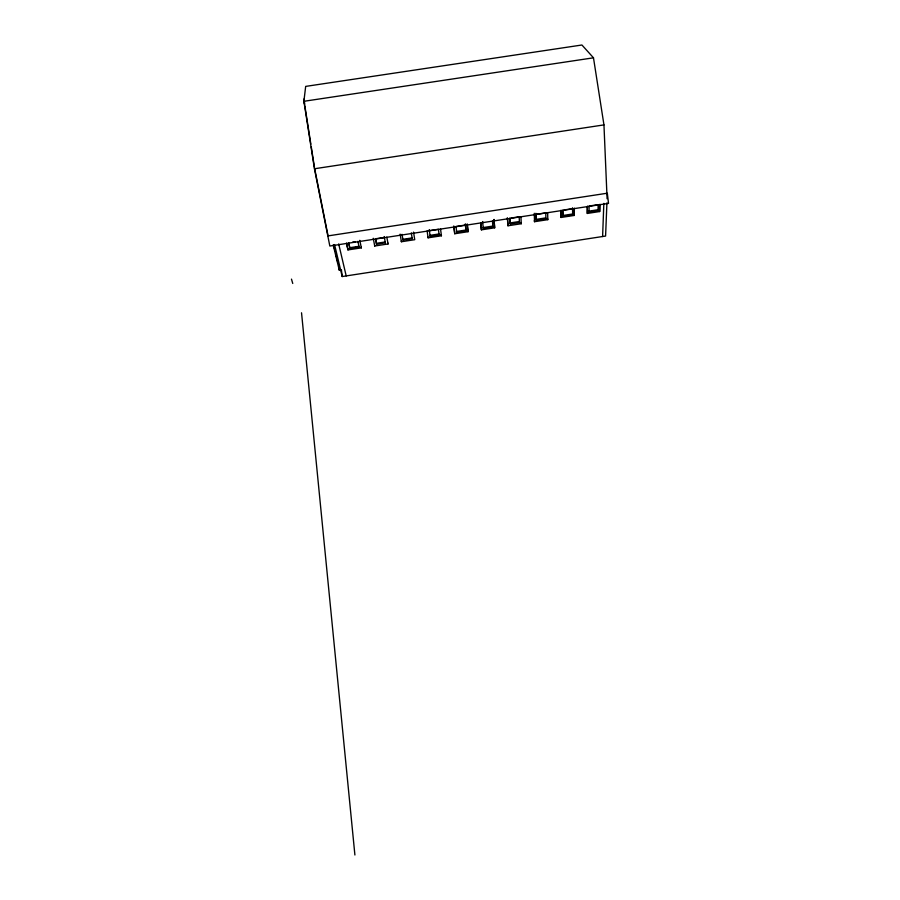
<?xml version="1.0" encoding="UTF-8"?>
<svg xmlns="http://www.w3.org/2000/svg" width="900" height="900" viewBox="0 0 900 900"><rect width="100%" height="100%" fill="white"/><g stroke="black" fill="none" stroke-linecap="round" stroke-linejoin="round"><path stroke-width="1.35" d="M562.669 210.532L562.882 216.382L572.67 214.886L572.512 207.787M572.67 214.886L572.715 208.643L564.097 209.959M574.121 208.53L574.279 215.438L561.026 217.463L560.79 210.578M574.279 215.438L574.335 208.181M587.227 206.528L587.306 213.446L599.681 211.545L599.929 204.266M587.306 213.446L587.464 206.179M598.545 204.593L598.354 210.578L589.005 212.006L589.14 206.032L597.195 204.795M598.354 210.578L598.286 204.93M599.625 205.841L599.681 211.545M602.606 236.52L603.844 203.355M606.926 202.882L605.587 236.059L342.202 276.536L334.541 244.564M607.095 198.743L603.956 124.897L593.482 57.814L581.929 45L305.674 86.4L303.896 101.295L314.438 168.761L329.827 246.026L608.524 203.377L607.32 193.208L328.072 235.89L314.696 168.784M352.586 242.145L355.23 241.74M384.334 237.431L375.525 238.781L376.582 244.181L385.346 242.831L385.223 241.965L376.459 243.304L375.671 239.254M511.279 218.002L519.176 216.787L519.446 222.57L510.289 223.976L509.816 218.317M465.469 225.023L456.019 226.463L456.683 232.335L466.076 230.895L465.311 224.156L466.076 230.895M536.31 220.41L536.13 214.346L545.771 212.873L545.895 218.947L536.31 220.41L535.939 214.526M510.086 222.941L519.233 221.535L519.446 222.57M348.784 243.18L349.796 247.703L359.01 246.285L359.1 246.994L349.886 248.4L348.615 242.752M465.919 230.029L456.525 231.469L456.683 232.335M598.14 209.722L588.803 211.151L589.005 212.006M536.085 219.386L545.67 217.912L545.895 218.947M402.998 240.019L412.2 238.612L412.088 237.915L402.896 239.321L402.998 240.019L402.041 234.326M562.691 215.528L572.467 214.02M430.155 236.216L439.121 234.844L438.401 229.264L429.379 230.636L429.233 229.77L430.155 236.216L430.02 235.35L438.975 233.977L439.121 234.844M346.646 243.743L347.895 249.221L350.561 248.816M406.62 240.221L409.286 239.816M437.276 235.53L441.27 234.922L441.416 235.789L428.085 237.825L427.95 236.959M492.896 227.138L492.694 226.102L483.098 227.565L483.3 228.6L492.896 227.138L492.446 221.096M346.433 243.079L347.974 249.919L361.339 247.871L361.249 247.174M400.118 234.146L401.4 241.74L414.731 239.692L413.55 232.099M373.241 238.264L374.726 246.004L388.08 243.956L387.956 243.09M453.791 225.945L454.736 233.752L468.045 231.705L467.348 224.752M480.701 223.234L481.376 229.849L494.674 227.812L494.066 219.431M507.341 217.744L507.971 225.776L521.246 223.74L520.931 216.731M534.308 220.669L534.533 221.704L547.796 219.667L547.661 212.648M333.214 245.025L339.277 270.146L341.404 269.82L342.202 276.536M314.438 168.761L603.956 124.897M593.482 57.814L303.896 101.295L304.639 104.468L304.2 98.685M291.476 279.124L292.748 283.466M333.517 244.643L335.115 251.246M335.745 253.879L337.973 263.126M338.681 243.934L346.196 275.918M547.571 218.644L547.796 219.667M535.905 213.311L536.13 214.346M357.885 241.335L359.1 246.994M359.798 240.322L361.339 247.871M521.033 222.705L521.246 223.74M494.674 227.812L493.965 219.791M482.782 222.581L482.591 221.535L483.3 228.6M384.21 236.554L385.346 242.831M386.809 237.083L388.08 243.956M468.045 231.705L467.19 223.886M411.3 232.909L412.2 238.612M304.853 105.829L310.849 144.157M311.276 146.891L314.483 167.422M401.287 241.042L401.4 241.74M427.106 230.917L428.085 237.825M376.459 243.304L376.582 244.181M374.603 245.126L374.726 246.004M440.527 228.859L441.416 235.789M349.796 247.703L349.886 248.4M347.895 249.221L347.974 249.919M338.636 264.724L339.277 270.146M453.938 226.811L454.736 233.752M301.534 312.795L354.904 855M480.78 222.885L481.376 229.849M507.555 218.779L507.971 225.776M509.963 218.194L510.289 223.976M534.262 213.289L534.533 221.704M560.981 210.229L561.026 217.463M562.86 210.15L562.882 216.382"/></g></svg>
